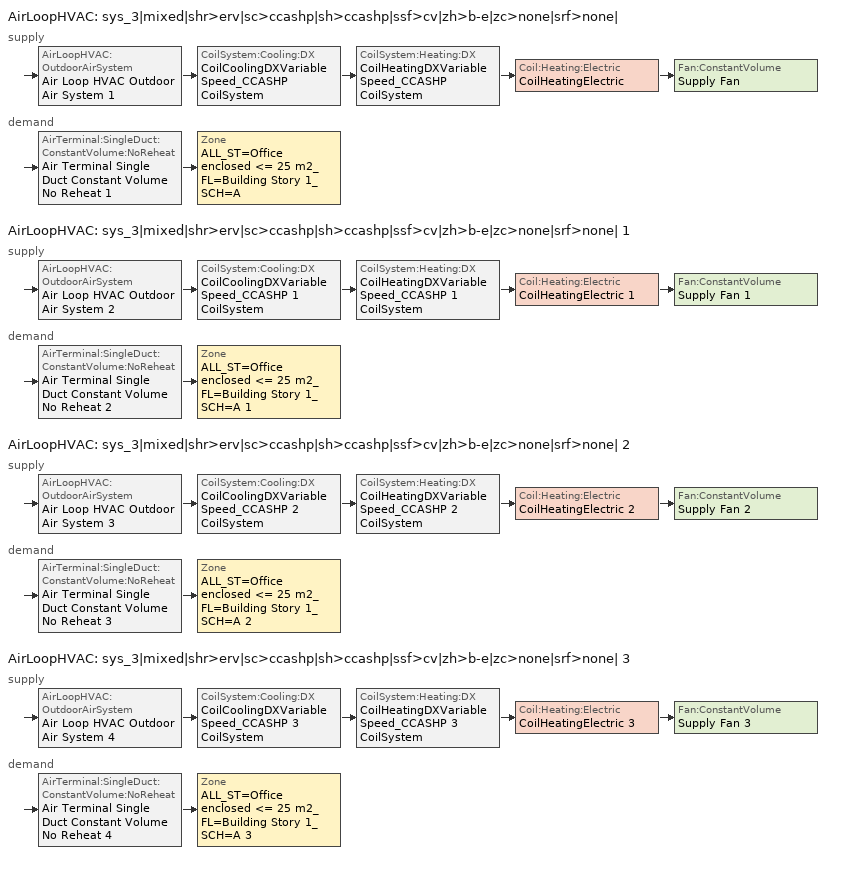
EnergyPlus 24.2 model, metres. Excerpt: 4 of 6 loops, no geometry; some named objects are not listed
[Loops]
AirLoopHVAC 'sys_3|mixed|shr>erv|sc>ccashp|sh>ccashp|ssf>cv|zh>b-e|zc>none|srf>none|'
 supply: AirLoopHVAC:OutdoorAirSystem 'Air Loop HVAC Outdoor Air System 1' > CoilSystem:Cooling:DX 'CoilCoolingDXVariableSpeed_CCASHP CoilSystem' > CoilSystem:Heating:DX 'CoilHeatingDXVariableSpeed_CCASHP CoilSystem' > Coil:Heating:Electric 'CoilHeatingElectric' > Fan:ConstantVolume 'Supply Fan'
 demand: AirTerminal:SingleDuct:ConstantVolume:NoReheat 'Air Terminal Single Duct Constant Volume No Reheat 1' > Zone 'ALL_ST=Office enclosed <= 25 m2_FL=Building Story 1_SCH=A'
AirLoopHVAC 'sys_3|mixed|shr>erv|sc>ccashp|sh>ccashp|ssf>cv|zh>b-e|zc>none|srf>none| 1'
 supply: AirLoopHVAC:OutdoorAirSystem 'Air Loop HVAC Outdoor Air System 2' > CoilSystem:Cooling:DX 'CoilCoolingDXVariableSpeed_CCASHP 1 CoilSystem' > CoilSystem:Heating:DX 'CoilHeatingDXVariableSpeed_CCASHP 1 CoilSystem' > Coil:Heating:Electric 'CoilHeatingElectric 1' > Fan:ConstantVolume 'Supply Fan 1'
 demand: AirTerminal:SingleDuct:ConstantVolume:NoReheat 'Air Terminal Single Duct Constant Volume No Reheat 2' > Zone 'ALL_ST=Office enclosed <= 25 m2_FL=Building Story 1_SCH=A 1'
AirLoopHVAC 'sys_3|mixed|shr>erv|sc>ccashp|sh>ccashp|ssf>cv|zh>b-e|zc>none|srf>none| 2'
 supply: AirLoopHVAC:OutdoorAirSystem 'Air Loop HVAC Outdoor Air System 3' > CoilSystem:Cooling:DX 'CoilCoolingDXVariableSpeed_CCASHP 2 CoilSystem' > CoilSystem:Heating:DX 'CoilHeatingDXVariableSpeed_CCASHP 2 CoilSystem' > Coil:Heating:Electric 'CoilHeatingElectric 2' > Fan:ConstantVolume 'Supply Fan 2'
 demand: AirTerminal:SingleDuct:ConstantVolume:NoReheat 'Air Terminal Single Duct Constant Volume No Reheat 3' > Zone 'ALL_ST=Office enclosed <= 25 m2_FL=Building Story 1_SCH=A 2'
AirLoopHVAC 'sys_3|mixed|shr>erv|sc>ccashp|sh>ccashp|ssf>cv|zh>b-e|zc>none|srf>none| 3'
 supply: AirLoopHVAC:OutdoorAirSystem 'Air Loop HVAC Outdoor Air System 4' > CoilSystem:Cooling:DX 'CoilCoolingDXVariableSpeed_CCASHP 3 CoilSystem' > CoilSystem:Heating:DX 'CoilHeatingDXVariableSpeed_CCASHP 3 CoilSystem' > Coil:Heating:Electric 'CoilHeatingElectric 3' > Fan:ConstantVolume 'Supply Fan 3'
 demand: AirTerminal:SingleDuct:ConstantVolume:NoReheat 'Air Terminal Single Duct Constant Volume No Reheat 4' > Zone 'ALL_ST=Office enclosed <= 25 m2_FL=Building Story 1_SCH=A 3'
[ZoneControl:Thermostat] Temperature Difference Between Cutout And Setpoint {deltaC}=0
Name | Zone or ZoneList | Control Type Schedule | Control 1
ALL_ST=Office enclosed <= 25 m2_FL=Building Story 1_SCH=A Thermostat | ALL_ST=Office enclosed <= 25 m2_FL=Building Story 1_SCH=A | ALL_ST=Office enclosed <= 25 m2_FL=Building Story 1_SCH=A Thermostat Schedule | Space Function Office enclosed <= 25 m2 Thermostat 11
ALL_ST=Office enclosed <= 25 m2_FL=Building Story 1_SCH=A 1 Thermostat | ALL_ST=Office enclosed <= 25 m2_FL=Building Story 1_SCH=A 1 | ALL_ST=Office enclosed <= 25 m2_FL=Building Story 1_SCH=A 1 Thermostat Schedule | Space Function Office enclosed <= 25 m2 Thermostat 12
ALL_ST=Office enclosed <= 25 m2_FL=Building Story 1_SCH=A 2 Thermostat | ALL_ST=Office enclosed <= 25 m2_FL=Building Story 1_SCH=A 2 | ALL_ST=Office enclosed <= 25 m2_FL=Building Story 1_SCH=A 2 Thermostat Schedule | Space Function Office enclosed <= 25 m2 Thermostat 13
ALL_ST=Office enclosed <= 25 m2_FL=Building Story 1_SCH=A 3 Thermostat | ALL_ST=Office enclosed <= 25 m2_FL=Building Story 1_SCH=A 3 | ALL_ST=Office enclosed <= 25 m2_FL=Building Story 1_SCH=A 3 Thermostat Schedule | Space Function Office enclosed <= 25 m2 Thermostat 14
[ThermostatSetpoint:DualSetpoint] Heating Setpoint Temperature Schedule=NECB-A-Thermostat Setpoint-Heating; Cooling Setpoint Temperature Schedule=NECB-A-Thermostat Setpoint-Cooling
Space Function Office enclosed <= 25 m2 Thermostat 11; Space Function Office enclosed <= 25 m2 Thermostat 12; Space Function Office enclosed <= 25 m2 Thermostat 13; Space Function Office enclosed <= 25 m2 Thermostat 14
[AirTerminal:SingleDuct:ConstantVolume:NoReheat] Availability Schedule=Always On Discrete; Maximum Air Flow Rate {m3/s}=AutoSize
Air Terminal Single Duct Constant Volume No Reheat 1; Air Terminal Single Duct Constant Volume No Reheat 2; Air Terminal Single Duct Constant Volume No Reheat 3; Air Terminal Single Duct Constant Volume No Reheat 4
[ZoneHVAC:Baseboard:Convective:Electric] Availability Schedule=Always On Discrete; Heating Design Capacity {W}=Autosize; Efficiency=1
ZoneHVACBaseboardConvectiveElectric; ZoneHVACBaseboardConvectiveElectric 1; ZoneHVACBaseboardConvectiveElectric 2; ZoneHVACBaseboardConvectiveElectric 3
[Zone equipment]
ALL_ST=Office enclosed <= 25 m2_FL=Building Story 1_SCH=A: Air Terminal Single Duct Constant Volume No Reheat 1, ZoneHVACBaseboardConvectiveElectric
ALL_ST=Office enclosed <= 25 m2_FL=Building Story 1_SCH=A 1: Air Terminal Single Duct Constant Volume No Reheat 2, ZoneHVACBaseboardConvectiveElectric 1
ALL_ST=Office enclosed <= 25 m2_FL=Building Story 1_SCH=A 2: Air Terminal Single Duct Constant Volume No Reheat 3, ZoneHVACBaseboardConvectiveElectric 2
ALL_ST=Office enclosed <= 25 m2_FL=Building Story 1_SCH=A 3: Air Terminal Single Duct Constant Volume No Reheat 4, ZoneHVACBaseboardConvectiveElectric 3
[Sizing:Zone] Zone Cooling Design Supply Air Temperature Input Method=TemperatureDifference; Zone Cooling Design Supply Air Temperature {C}=13; Zone Cooling Design Supply Air Temperature Difference {deltaC}=11; Zone Heating Design Supply Air Temperature Input Method=TemperatureDifference; Zone Heating Design Supply Air Temperature {C}=43; Zone Heating Design Supply Air Temperature Difference {deltaC}=21; Zone Cooling Design Supply Air Humidity Ratio {kgWater/kgDryAir}=0.0085; Zone Heating Design Supply Air Humidity Ratio {kgWater/kgDryAir}=0.008; Zone Heating Sizing Factor=1.3; Zone Cooling Sizing Factor=1.1; Cooling Design Air Flow Method=DesignDay; Cooling Design Air Flow Rate {m3/s}=0; Cooling Minimum Air Flow per Zone Floor Area {m3/s-m2}=0.000762; Cooling Minimum Air Flow {m3/s}=0; Cooling Minimum Air Flow Fraction=0; Heating Design Air Flow Method=DesignDay; Heating Design Air Flow Rate {m3/s}=0; Heating Maximum Air Flow per Zone Floor Area {m3/s-m2}=0.002032; Heating Maximum Air Flow {m3/s}=0.141576; Heating Maximum Air Flow Fraction=0.3; Account for Dedicated Outdoor Air System=No; Zone Load Sizing Method=Sensible Load Only No Latent Load; Zone Latent Cooling Design Supply Air Humidity Ratio Input Method=HumidityRatioDifference; Zone Cooling Design Supply Air Humidity Ratio Difference {kgWater/kgDryAir}=0.005; Zone Latent Heating Design Supply Air Humidity Ratio Input Method=HumidityRatioDifference; Zone Humidification Design Supply Air Humidity Ratio Difference {kgWater/kgDryAir}=0.005; Type of Space Sum to Use=Coincident
Name | Design Specification Outdoor Air Object
ALL_ST=Office enclosed <= 25 m2_FL=Building Story 1_SCH=A | ALL_ST=Office enclosed <= 25 m2_FL=Building Story 1_SCH=A DSOA Space List
ALL_ST=Office enclosed <= 25 m2_FL=Building Story 1_SCH=A 1 | ALL_ST=Office enclosed <= 25 m2_FL=Building Story 1_SCH=A 1 DSOA Space List
ALL_ST=Office enclosed <= 25 m2_FL=Building Story 1_SCH=A 2 | ALL_ST=Office enclosed <= 25 m2_FL=Building Story 1_SCH=A 2 DSOA Space List
ALL_ST=Office enclosed <= 25 m2_FL=Building Story 1_SCH=A 3 | ALL_ST=Office enclosed <= 25 m2_FL=Building Story 1_SCH=A 3 DSOA Space List
[Controller:MechanicalVentilation] Demand Controlled Ventilation=No; System Outdoor Air Method=ZoneSum; Design Specification Outdoor Air Object Name 1=Space Function Office enclosed <= 25 m2 Ventilation
Name | Availability Schedule | Zone or ZoneList Name 1
Controller Mechanical Ventilation 1 | sys_3|mixed|shr>none|sc>ccashp|sh>ccashp|ssf>cv|zh>b-e|zc>none|srf>none| Occ Sch | ALL_ST=Office enclosed <= 25 m2_FL=Building Story 1_SCH=A
Controller Mechanical Ventilation 2 | sys_3|mixed|shr>none|sc>ccashp|sh>ccashp|ssf>cv|zh>b-e|zc>none|srf>none| 1 Occ Sch | ALL_ST=Office enclosed <= 25 m2_FL=Building Story 1_SCH=A 1
Controller Mechanical Ventilation 3 | sys_3|mixed|shr>none|sc>ccashp|sh>ccashp|ssf>cv|zh>b-e|zc>none|srf>none| 2 Occ Sch | ALL_ST=Office enclosed <= 25 m2_FL=Building Story 1_SCH=A 2
Controller Mechanical Ventilation 4 | sys_3|mixed|shr>none|sc>ccashp|sh>ccashp|ssf>cv|zh>b-e|zc>none|srf>none| 3 Occ Sch | ALL_ST=Office enclosed <= 25 m2_FL=Building Story 1_SCH=A 3
[DesignSpecification:OutdoorAir]
Space Function Office enclosed <= 25 m2 Ventilation: Outdoor Air Method=Sum; Outdoor Air Flow per Person {m3/s-person}=0.00253908; Outdoor Air Flow per Zone Floor Area {m3/s-m2}=0.0003048; Outdoor Air Flow per Zone {m3/s}=0; Outdoor Air Flow Air Changes per Hour {1/hr}=0
[DesignSpecification:OutdoorAir:SpaceList] Space Design Specification Outdoor Air Object Name 1=Space Function Office enclosed <= 25 m2 Ventilation
Name | Space Name 1
ALL_ST=Office enclosed <= 25 m2_FL=Building Story 1_SCH=A DSOA Space List | Core_ZN
ALL_ST=Office enclosed <= 25 m2_FL=Building Story 1_SCH=A 1 DSOA Space List | Perimeter_ZN_3
ALL_ST=Office enclosed <= 25 m2_FL=Building Story 1_SCH=A 2 DSOA Space List | Perimeter_ZN_2
ALL_ST=Office enclosed <= 25 m2_FL=Building Story 1_SCH=A 3 DSOA Space List | Perimeter_ZN_4
[AirLoopHVAC] Design Supply Air Flow Rate {m3/s}=AutoSize; Design Return Air Flow Fraction of Supply Air Flow=1
sys_3|mixed|shr>erv|sc>ccashp|sh>ccashp|ssf>cv|zh>b-e|zc>none|srf>none|; sys_3|mixed|shr>erv|sc>ccashp|sh>ccashp|ssf>cv|zh>b-e|zc>none|srf>none| 1; sys_3|mixed|shr>erv|sc>ccashp|sh>ccashp|ssf>cv|zh>b-e|zc>none|srf>none| 2; sys_3|mixed|shr>erv|sc>ccashp|sh>ccashp|ssf>cv|zh>b-e|zc>none|srf>none| 3
[Sizing:System] Type of Load to Size On=Sensible; Design Outdoor Air Flow Rate {m3/s}=Autosize; Central Heating Maximum System Air Flow Ratio=1; Preheat Design Temperature {C}=7; Preheat Design Humidity Ratio {kgWater/kgDryAir}=0.008; Precool Design Temperature {C}=13; Precool Design Humidity Ratio {kgWater/kgDryAir}=0.008; Central Cooling Design Supply Air Temperature {C}=13; Central Heating Design Supply Air Temperature {C}=43; Type of Zone Sum to Use=NonCoincident; 100% Outdoor Air in Cooling=No; 100% Outdoor Air in Heating=No; Central Cooling Design Supply Air Humidity Ratio {kgWater/kgDryAir}=0.0085; Central Heating Design Supply Air Humidity Ratio {kgWater/kgDryAir}=0.008; Cooling Supply Air Flow Rate Method=DesignDay; Cooling Supply Air Flow Rate {m3/s}=0; Cooling Supply Air Flow Rate Per Floor Area {m3/s-m2}=0.00996765; Cooling Fraction of Autosized Cooling Supply Air Flow Rate=1; Cooling Supply Air Flow Rate Per Unit Cooling Capacity {m3/s-W}=3.94755e-05; Heating Supply Air Flow Rate Method=DesignDay; Heating Supply Air Flow Rate {m3/s}=0; Heating Supply Air Flow Rate Per Floor Area {m3/s-m2}=0.00996765; Heating Fraction of Autosized Heating Supply Air Flow Rate=1; Heating Fraction of Autosized Cooling Supply Air Flow Rate=1; Heating Supply Air Flow Rate Per Unit Heating Capacity {m3/s-W}=3.15882e-05; System Outdoor Air Method=ZoneSum; Zone Maximum Outdoor Air Fraction=1; Cooling Design Capacity Method=CoolingDesignCapacity; Cooling Design Capacity {W}=Autosize; Cooling Design Capacity Per Floor Area {W/m2}=234.7; Fraction of Autosized Cooling Design Capacity=1; Heating Design Capacity Method=HeatingDesignCapacity; Heating Design Capacity {W}=Autosize; Heating Design Capacity Per Floor Area {W/m2}=157; Fraction of Autosized Heating Design Capacity=1; Central Cooling Capacity Control Method=OnOff; Occupant Diversity=Autosize
sys_3|mixed|shr>erv|sc>ccashp|sh>ccashp|ssf>cv|zh>b-e|zc>none|srf>none|; sys_3|mixed|shr>erv|sc>ccashp|sh>ccashp|ssf>cv|zh>b-e|zc>none|srf>none| 1; sys_3|mixed|shr>erv|sc>ccashp|sh>ccashp|ssf>cv|zh>b-e|zc>none|srf>none| 2; sys_3|mixed|shr>erv|sc>ccashp|sh>ccashp|ssf>cv|zh>b-e|zc>none|srf>none| 3
[Controller:OutdoorAir] Minimum Outdoor Air Flow Rate {m3/s}=Autosize; Maximum Outdoor Air Flow Rate {m3/s}=Autosize; Economizer Control Type=NoEconomizer; Economizer Control Action Type=ModulateFlow; Economizer Maximum Limit Dry-Bulb Temperature {C}=28; Economizer Maximum Limit Enthalpy {J/kg}=64000; Economizer Minimum Limit Dry-Bulb Temperature {C}=-100; Lockout Type=NoLockout; Minimum Limit Type=FixedMinimum; High Humidity Control=No; High Humidity Outdoor Air Flow Ratio=1; Control High Indoor Humidity Based on Outdoor Humidity Ratio=Yes; Heat Recovery Bypass Control Type=BypassWhenOAFlowGreaterThanMinimum; Economizer Operation Staging=InterlockedWithMechanicalCooling
Name | Minimum Outdoor Air Schedule | Mechanical Ventilation Controller
Controller Outdoor Air 1 | sys_3|mixed|shr>none|sc>ccashp|sh>ccashp|ssf>cv|zh>b-e|zc>none|srf>none| Occ Sch | Controller Mechanical Ventilation 1
Controller Outdoor Air 2 | sys_3|mixed|shr>none|sc>ccashp|sh>ccashp|ssf>cv|zh>b-e|zc>none|srf>none| 1 Occ Sch | Controller Mechanical Ventilation 2
Controller Outdoor Air 3 | sys_3|mixed|shr>none|sc>ccashp|sh>ccashp|ssf>cv|zh>b-e|zc>none|srf>none| 2 Occ Sch | Controller Mechanical Ventilation 3
Controller Outdoor Air 4 | sys_3|mixed|shr>none|sc>ccashp|sh>ccashp|ssf>cv|zh>b-e|zc>none|srf>none| 3 Occ Sch | Controller Mechanical Ventilation 4
[HeatExchanger:AirToAir:SensibleAndLatent] Availability Schedule=Always On Discrete; Nominal Supply Air Flow Rate {m3/s}=Autosize; Sensible Effectiveness at 100% Heating Air Flow=0.5; Latent Effectiveness at 100% Heating Air Flow=0.5; Sensible Effectiveness at 100% Cooling Air Flow=0.5; Latent Effectiveness at 100% Cooling Air Flow=0.5; Supply Air Outlet Temperature Control=Yes; Heat Exchanger Type=Rotary; Frost Control Type=ExhaustOnly; Threshold Temperature {C}=-23.3; Initial Defrost Time Fraction=0.167; Rate of Defrost Time Fraction Increase {1/K}=1.44; Economizer Lockout=Yes
Name | Nominal Electric Power {W} | Sensible Effectiveness of Heating Air Flow Curve | Latent Effectiveness of Heating Air Flow Curve | Sensible Effectiveness of Cooling Air Flow Curve | Latent Effectiveness of Cooling Air Flow Curve
sys_3|mixed|shr>none|sc>ccashp|sh>ccashp|ssf>cv|zh>b-e|zc>none|srf>none| ERV | 96.3663 | sys_3|mixed|shr>none|sc>ccashp|sh>ccashp|ssf>cv|zh>b-e|zc>none|srf>none| ERV_SensHeatEff 1 | sys_3|mixed|shr>none|sc>ccashp|sh>ccashp|ssf>cv|zh>b-e|zc>none|srf>none| ERV_LatHeatEff 1 | sys_3|mixed|shr>none|sc>ccashp|sh>ccashp|ssf>cv|zh>b-e|zc>none|srf>none| ERV_SensCoolEff 1 | sys_3|mixed|shr>none|sc>ccashp|sh>ccashp|ssf>cv|zh>b-e|zc>none|srf>none| ERV_LatCoolEff 1
sys_3|mixed|shr>none|sc>ccashp|sh>ccashp|ssf>cv|zh>b-e|zc>none|srf>none| 1 ERV | 85.1487 | sys_3|mixed|shr>none|sc>ccashp|sh>ccashp|ssf>cv|zh>b-e|zc>none|srf>none| 1 ERV_SensHeatEff 1 | sys_3|mixed|shr>none|sc>ccashp|sh>ccashp|ssf>cv|zh>b-e|zc>none|srf>none| 1 ERV_LatHeatEff 1 | sys_3|mixed|shr>none|sc>ccashp|sh>ccashp|ssf>cv|zh>b-e|zc>none|srf>none| 1 ERV_SensCoolEff 1 | sys_3|mixed|shr>none|sc>ccashp|sh>ccashp|ssf>cv|zh>b-e|zc>none|srf>none| 1 ERV_LatCoolEff 1
sys_3|mixed|shr>none|sc>ccashp|sh>ccashp|ssf>cv|zh>b-e|zc>none|srf>none| 2 ERV | 70.8507 | sys_3|mixed|shr>none|sc>ccashp|sh>ccashp|ssf>cv|zh>b-e|zc>none|srf>none| 2 ERV_SensHeatEff 1 | sys_3|mixed|shr>none|sc>ccashp|sh>ccashp|ssf>cv|zh>b-e|zc>none|srf>none| 2 ERV_LatHeatEff 1 | sys_3|mixed|shr>none|sc>ccashp|sh>ccashp|ssf>cv|zh>b-e|zc>none|srf>none| 2 ERV_SensCoolEff 1 | sys_3|mixed|shr>none|sc>ccashp|sh>ccashp|ssf>cv|zh>b-e|zc>none|srf>none| 2 ERV_LatCoolEff 1
sys_3|mixed|shr>none|sc>ccashp|sh>ccashp|ssf>cv|zh>b-e|zc>none|srf>none| 3 ERV | 70.8507 | sys_3|mixed|shr>none|sc>ccashp|sh>ccashp|ssf>cv|zh>b-e|zc>none|srf>none| 3 ERV_SensHeatEff 1 | sys_3|mixed|shr>none|sc>ccashp|sh>ccashp|ssf>cv|zh>b-e|zc>none|srf>none| 3 ERV_LatHeatEff 1 | sys_3|mixed|shr>none|sc>ccashp|sh>ccashp|ssf>cv|zh>b-e|zc>none|srf>none| 3 ERV_SensCoolEff 1 | sys_3|mixed|shr>none|sc>ccashp|sh>ccashp|ssf>cv|zh>b-e|zc>none|srf>none| 3 ERV_LatCoolEff 1
[SetpointManager:OutdoorAirPretreat] Control Variable=Temperature; Minimum Setpoint Temperature {C}=-99; Maximum Setpoint Temperature {C}=99; Minimum Setpoint Humidity Ratio {kgWater/kgDryAir}=1e-05; Maximum Setpoint Humidity Ratio {kgWater/kgDryAir}=1
Name | Setpoint Node or NodeList
Setpoint Manager Outdoor Air Pretreat 1 | sys_3|mixed|shr>none|sc>ccashp|sh>ccashp|ssf>cv|zh>b-e|zc>none|srf>none| ERV Primary Outlet Air Node
Setpoint Manager Outdoor Air Pretreat 2 | sys_3|mixed|shr>none|sc>ccashp|sh>ccashp|ssf>cv|zh>b-e|zc>none|srf>none| 1 ERV Primary Outlet Air Node
Setpoint Manager Outdoor Air Pretreat 3 | sys_3|mixed|shr>none|sc>ccashp|sh>ccashp|ssf>cv|zh>b-e|zc>none|srf>none| 2 ERV Primary Outlet Air Node
Setpoint Manager Outdoor Air Pretreat 4 | sys_3|mixed|shr>none|sc>ccashp|sh>ccashp|ssf>cv|zh>b-e|zc>none|srf>none| 3 ERV Primary Outlet Air Node
[SetpointManager:MixedAir] Control Variable=Temperature
Name | Setpoint Node or NodeList
sys_3|mixed|shr>erv|sc>ccashp|sh>ccashp|ssf>cv|zh>b-e|zc>none|srf>none| Mixed Air Node OS Default SPM | sys_3|mixed|shr>erv|sc>ccashp|sh>ccashp|ssf>cv|zh>b-e|zc>none|srf>none| Mixed Air Node
CoilCoolingDXVariableSpeed_CCASHP Outlet Air Node OS Default SPM | CoilCoolingDXVariableSpeed_CCASHP Outlet Air Node
CoilHeatingDXVariableSpeed_CCASHP Outlet Air Node OS Default SPM | CoilHeatingDXVariableSpeed_CCASHP Outlet Air Node
CoilHeatingElectric Outlet Air Node OS Default SPM | CoilHeatingElectric Outlet Air Node
sys_3|mixed|shr>erv|sc>ccashp|sh>ccashp|ssf>cv|zh>b-e|zc>none|srf>none| 1 Mixed Air Node OS Default SPM | sys_3|mixed|shr>erv|sc>ccashp|sh>ccashp|ssf>cv|zh>b-e|zc>none|srf>none| 1 Mixed Air Node
CoilCoolingDXVariableSpeed_CCASHP 1 Outlet Air Node OS Default SPM | CoilCoolingDXVariableSpeed_CCASHP 1 Outlet Air Node
CoilHeatingDXVariableSpeed_CCASHP 1 Outlet Air Node OS Default SPM | CoilHeatingDXVariableSpeed_CCASHP 1 Outlet Air Node
CoilHeatingElectric 1 Outlet Air Node OS Default SPM | CoilHeatingElectric 1 Outlet Air Node
sys_3|mixed|shr>erv|sc>ccashp|sh>ccashp|ssf>cv|zh>b-e|zc>none|srf>none| 2 Mixed Air Node OS Default SPM | sys_3|mixed|shr>erv|sc>ccashp|sh>ccashp|ssf>cv|zh>b-e|zc>none|srf>none| 2 Mixed Air Node
CoilCoolingDXVariableSpeed_CCASHP 2 Outlet Air Node OS Default SPM | CoilCoolingDXVariableSpeed_CCASHP 2 Outlet Air Node
CoilHeatingDXVariableSpeed_CCASHP 2 Outlet Air Node OS Default SPM | CoilHeatingDXVariableSpeed_CCASHP 2 Outlet Air Node
CoilHeatingElectric 2 Outlet Air Node OS Default SPM | CoilHeatingElectric 2 Outlet Air Node
sys_3|mixed|shr>erv|sc>ccashp|sh>ccashp|ssf>cv|zh>b-e|zc>none|srf>none| 3 Mixed Air Node OS Default SPM | sys_3|mixed|shr>erv|sc>ccashp|sh>ccashp|ssf>cv|zh>b-e|zc>none|srf>none| 3 Mixed Air Node
CoilCoolingDXVariableSpeed_CCASHP 3 Outlet Air Node OS Default SPM | CoilCoolingDXVariableSpeed_CCASHP 3 Outlet Air Node
CoilHeatingDXVariableSpeed_CCASHP 3 Outlet Air Node OS Default SPM | CoilHeatingDXVariableSpeed_CCASHP 3 Outlet Air Node
CoilHeatingElectric 3 Outlet Air Node OS Default SPM | CoilHeatingElectric 3 Outlet Air Node
[CoilSystem:Cooling:DX]
Name | Cooling Coil
CoilCoolingDXVariableSpeed_CCASHP CoilSystem | CoilCoolingDXVariableSpeed_CCASHP
CoilCoolingDXVariableSpeed_CCASHP 1 CoilSystem | CoilCoolingDXVariableSpeed_CCASHP 1
CoilCoolingDXVariableSpeed_CCASHP 2 CoilSystem | CoilCoolingDXVariableSpeed_CCASHP 2
CoilCoolingDXVariableSpeed_CCASHP 3 CoilSystem | CoilCoolingDXVariableSpeed_CCASHP 3
[Coil:Cooling:DX:VariableSpeed] Number of Speeds=1; Nominal Speed Level=1; Rated Air Flow Rate At Selected Nominal Speed Level {m3/s}=AutoSize; Nominal Time for Condensate to Begin Leaving the Coil {s}=0; Initial Moisture Evaporation Rate Divided by Steady-State AC Latent Capacity=0; Maximum Cycling Rate {cycles/hr}=2.5; Latent Capacity Time Constant {s}=60; Fan Delay Time {s}=60; Energy Part Load Fraction Curve=Mitsubishi Hyper Heating VRF Outdoor Unit CPLFFPLR curve; Condenser Type=AirCooled; Evaporative Condenser Pump Rated Power Consumption {W}=0; Crankcase Heater Capacity {W}=1e-06; Maximum Outdoor Dry-Bulb Temperature for Crankcase Heater Operation {C}=10; Minimum Outdoor Dry-Bulb Temperature for Compressor Operation {C}=-25; Basin Heater Capacity {W/K}=0; Basin Heater Setpoint Temperature {C}=2; Speed Reference Unit Gross Rated Total Cooling Capacity 1 {W}=8914.19; Speed Reference Unit Gross Rated Sensible Heat Ratio 1=0.79; Speed Reference Unit Rated Air Flow Rate 1 {m3/s}=0.944; Speed Rated Evaporator Fan Power Per Volume Flow Rate 2017 1 {W/(m3/s)}=773.3; Speed Rated Evaporator Fan Power Per Volume Flow Rate 2023 1 {W/(m3/s)}=934.4; Speed Total Cooling Capacity Function of Temperature Curve Name 1=Mitsubishi Hyper Heating VRF Outdoor Unit CCAPFT curve; Speed Total Cooling Capacity Function of Air Flow Fraction Curve Name 1=Mitsubishi Hyper Heating VRF Outdoor Unit CCAPFFF curve; Speed Energy Input Ratio Function of Temperature Curve Name 1=Mitsubishi Hyper Heating VRF Outdoor Unit CEIRFT curve; Speed Energy Input Ratio Function of Air Flow Fraction Curve Name 1=Mitsubishi Hyper Heating VRF Outdoor Unit CEIRFFF curve
Name | Gross Rated Total Cooling Capacity At Selected Nominal Speed Level {W} | Speed Reference Unit Gross Rated Cooling COP 1 {W/W}
CoilCoolingDXVariableSpeed_CCASHP | 7092.76 | 3.66
CoilCoolingDXVariableSpeed_CCASHP 1 | 10658.7 | 3.93
CoilCoolingDXVariableSpeed_CCASHP 2 | 6797.6 | 3.66
CoilCoolingDXVariableSpeed_CCASHP 3 | 6824.85 | 3.66
[CoilSystem:Heating:DX]
Name | Heating Coil
CoilHeatingDXVariableSpeed_CCASHP CoilSystem | CoilHeatingDXVariableSpeed_CCASHP
CoilHeatingDXVariableSpeed_CCASHP 1 CoilSystem | CoilHeatingDXVariableSpeed_CCASHP 1
CoilHeatingDXVariableSpeed_CCASHP 2 CoilSystem | CoilHeatingDXVariableSpeed_CCASHP 2
CoilHeatingDXVariableSpeed_CCASHP 3 CoilSystem | CoilHeatingDXVariableSpeed_CCASHP 3
[Coil:Heating:DX:VariableSpeed] Number of Speeds=1; Nominal Speed Level=1; Rated Air Flow Rate At Selected Nominal Speed Level {m3/s}=AutoSize; Energy Part Load Fraction Curve=Mitsubishi Hyper Heating VRF Outdoor Unit HPLFFPLR curve; Defrost Energy Input Ratio Function of Temperature Curve=Mitsubishi Hyper Heating VRF Outdoor Unit Defrost HEIRFT curve; Minimum Outdoor Dry-Bulb Temperature for Compressor Operation {C}=-25; Maximum Outdoor Dry-Bulb Temperature for Defrost Operation {C}=5; Crankcase Heater Capacity {W}=1e-06; Maximum Outdoor Dry-Bulb Temperature for Crankcase Heater Operation {C}=10; Defrost Strategy=ReverseCycle; Defrost Control=OnDemand; Defrost Time Period Fraction=0.166667; Resistive Defrost Heater Capacity {W}=AutoSize; Speed Reference Unit Gross Rated Heating Capacity 1 {W}=9124.85; Speed Reference Unit Rated Air Flow Rate 1 {m3/s}=0.653; Speed Rated Supply Air Fan Power Per Volume Flow Rate 2017 1 {W/(m3/s)}=773.3; Speed Rated Supply Air Fan Power Per Volume Flow Rate 2023 1 {W/(m3/s)}=934.4; Speed Heating Capacity Function of Temperature Curve Name 1=Mitsubishi Hyper Heating VRF Outdoor Unit HCAPFT curve; Speed Total  Heating Capacity Function of Air Flow Fraction Curve Name 1=Mitsubishi Hyper Heating VRF Outdoor Unit HCAPFFF curve; Speed Energy Input Ratio Function of Temperature Curve Name 1=Mitsubishi Hyper Heating VRF Outdoor Unit HEIRFT curve; Speed Energy Input Ratio Function of Air Flow Fraction Curve Name 1=Mitsubishi Hyper Heating VRF Outdoor Unit HEIRFFF curve
Name | Rated Heating Capacity At Selected Nominal Speed Level {W} | Speed Reference Unit Gross Rated Heating COP 1 {W/W}
CoilHeatingDXVariableSpeed_CCASHP | 7092.76 | 4.52872
CoilHeatingDXVariableSpeed_CCASHP 1 | 10658.7 | 4.21616
CoilHeatingDXVariableSpeed_CCASHP 2 | 6797.6 | 4.52809
CoilHeatingDXVariableSpeed_CCASHP 3 | 6824.85 | 4.52815
[Coil:Heating:Electric] Availability Schedule=Always On Discrete; Efficiency=1; Nominal Capacity {W}=Autosize
CoilHeatingElectric; CoilHeatingElectric 1; CoilHeatingElectric 2; CoilHeatingElectric 3
[Fan:ConstantVolume] Fan Total Efficiency=0.39975; Pressure Rise {Pa}=640; Maximum Flow Rate {m3/s}=AutoSize; Motor Efficiency=0.615; Motor In Airstream Fraction=1
Name | Availability Schedule
Supply Fan | sys_3|mixed|shr>none|sc>ccashp|sh>ccashp|ssf>cv|zh>b-e|zc>none|srf>none| Occ Sch
Supply Fan 1 | sys_3|mixed|shr>none|sc>ccashp|sh>ccashp|ssf>cv|zh>b-e|zc>none|srf>none| 1 Occ Sch
Supply Fan 2 | sys_3|mixed|shr>none|sc>ccashp|sh>ccashp|ssf>cv|zh>b-e|zc>none|srf>none| 2 Occ Sch
Supply Fan 3 | sys_3|mixed|shr>none|sc>ccashp|sh>ccashp|ssf>cv|zh>b-e|zc>none|srf>none| 3 Occ Sch
[SetpointManager:SingleZone:Reheat] Control Variable=Temperature; Minimum Supply Air Temperature {C}=13; Maximum Supply Air Temperature {C}=43
Name | Control Zone | Setpoint Node or NodeList
Setpoint Manager Single Zone Reheat 1 | ALL_ST=Office enclosed <= 25 m2_FL=Building Story 1_SCH=A | sys_3|mixed|shr>erv|sc>ccashp|sh>ccashp|ssf>cv|zh>b-e|zc>none|srf>none| Supply Outlet Node
Setpoint Manager Single Zone Reheat 2 | ALL_ST=Office enclosed <= 25 m2_FL=Building Story 1_SCH=A 1 | sys_3|mixed|shr>erv|sc>ccashp|sh>ccashp|ssf>cv|zh>b-e|zc>none|srf>none| 1 Supply Outlet Node
Setpoint Manager Single Zone Reheat 3 | ALL_ST=Office enclosed <= 25 m2_FL=Building Story 1_SCH=A 2 | sys_3|mixed|shr>erv|sc>ccashp|sh>ccashp|ssf>cv|zh>b-e|zc>none|srf>none| 2 Supply Outlet Node
Setpoint Manager Single Zone Reheat 4 | ALL_ST=Office enclosed <= 25 m2_FL=Building Story 1_SCH=A 3 | sys_3|mixed|shr>erv|sc>ccashp|sh>ccashp|ssf>cv|zh>b-e|zc>none|srf>none| 3 Supply Outlet Node
[Schedule:Day:Interval]
NECB-A-Thermostat Setpoint-Heating Sun|Hol Day; NECB-A-Thermostat Setpoint-Heating Sat Day: No, 24:00, 18
NECB-A-Thermostat Setpoint-Heating Default|Wkdy Day; NECB-A-Thermostat Setpoint-Heating Default: No, 06:00, 18, 07:00, 20, 21:00, 22, 24:00, 18
NECB-A-Thermostat Setpoint-Cooling Sun|Hol Day; NECB-A-Thermostat Setpoint-Cooling Sat Day: No, 24:00, 35
NECB-A-Thermostat Setpoint-Cooling Default|Wkdy Day; NECB-A-Thermostat Setpoint-Cooling Default: No, 06:00, 35, 21:00, 24, 24:00, 35
Schedule Day 6; Schedule Day 5; Schedule Day 8; Schedule Day 7; Schedule Day 10; Schedule Day 9; Schedule Day 12; Schedule Day 11: No, 24:00, 0
sys_3|mixed|shr>none|sc>ccashp|sh>ccashp|ssf>cv|zh>b-e|zc>none|srf>none| Occ Sch Default; sys_3|mixed|shr>none|sc>ccashp|sh>ccashp|ssf>cv|zh>b-e|zc>none|srf>none| 1 Occ Sch Default; sys_3|mixed|shr>none|sc>ccashp|sh>ccashp|ssf>cv|zh>b-e|zc>none|srf>none| 2 Occ Sch Default; sys_3|mixed|shr>none|sc>ccashp|sh>ccashp|ssf>cv|zh>b-e|zc>none|srf>none| 3 Occ Sch Default: No, 08:00, 0, 19:00, 1, 24:00, 0
sys_3|mixed|shr>none|sc>ccashp|sh>ccashp|ssf>cv|zh>b-e|zc>none|srf>none| Occ Sch Summer Design Day; sys_3|mixed|shr>none|sc>ccashp|sh>ccashp|ssf>cv|zh>b-e|zc>none|srf>none| Occ Sch Winter Design Day; sys_3|mixed|shr>none|sc>ccashp|sh>ccashp|ssf>cv|zh>b-e|zc>none|srf>none| 1 Occ Sch Summer Design Day; sys_3|mixed|shr>none|sc>ccashp|sh>ccashp|ssf>cv|zh>b-e|zc>none|srf>none| 1 Occ Sch Winter Design Day; sys_3|mixed|shr>none|sc>ccashp|sh>ccashp|ssf>cv|zh>b-e|zc>none|srf>none| 2 Occ Sch Summer Design Day; sys_3|mixed|shr>none|sc>ccashp|sh>ccashp|ssf>cv|zh>b-e|zc>none|srf>none| 2 Occ Sch Winter Design Day; sys_3|mixed|shr>none|sc>ccashp|sh>ccashp|ssf>cv|zh>b-e|zc>none|srf>none| 3 Occ Sch Summer Design Day; sys_3|mixed|shr>none|sc>ccashp|sh>ccashp|ssf>cv|zh>b-e|zc>none|srf>none| 3 Occ Sch Winter Design Day: No, 24:00, 1
[Schedule:Week:Daily]
NECB-A-Thermostat Setpoint-Heating Week Rule - Jan1-Dec31: NECB-A-Thermostat Setpoint-Heating Sun|Hol Day, NECB-A-Thermostat Setpoint-Heating Default|Wkdy Day, NECB-A-Thermostat Setpoint-Heating Default|Wkdy Day, NECB-A-Thermostat Setpoint-Heating Default|Wkdy Day, NECB-A-Thermostat Setpoint-Heating Default|Wkdy Day, NECB-A-Thermostat Setpoint-Heating Default|Wkdy Day, NECB-A-Thermostat Setpoint-Heating Sat Day, NECB-A-Thermostat Setpoint-Heating Default, NECB-A-Thermostat Setpoint-Heating Default, NECB-A-Thermostat Setpoint-Heating Default, NECB-A-Thermostat Setpoint-Heating Default, NECB-A-Thermostat Setpoint-Heating Default
NECB-A-Thermostat Setpoint-Cooling Week Rule - Jan1-Dec31: NECB-A-Thermostat Setpoint-Cooling Sun|Hol Day, NECB-A-Thermostat Setpoint-Cooling Default|Wkdy Day, NECB-A-Thermostat Setpoint-Cooling Default|Wkdy Day, NECB-A-Thermostat Setpoint-Cooling Default|Wkdy Day, NECB-A-Thermostat Setpoint-Cooling Default|Wkdy Day, NECB-A-Thermostat Setpoint-Cooling Default|Wkdy Day, NECB-A-Thermostat Setpoint-Cooling Sat Day, NECB-A-Thermostat Setpoint-Cooling Default, NECB-A-Thermostat Setpoint-Cooling Default, NECB-A-Thermostat Setpoint-Cooling Default, NECB-A-Thermostat Setpoint-Cooling Default, NECB-A-Thermostat Setpoint-Cooling Default
sys_3|mixed|shr>none|sc>ccashp|sh>ccashp|ssf>cv|zh>b-e|zc>none|srf>none| Occ Sch Week Rule - Jan1-Dec31: Schedule Day 6, sys_3|mixed|shr>none|sc>ccashp|sh>ccashp|ssf>cv|zh>b-e|zc>none|srf>none| Occ Sch Default, sys_3|mixed|shr>none|sc>ccashp|sh>ccashp|ssf>cv|zh>b-e|zc>none|srf>none| Occ Sch Default, sys_3|mixed|shr>none|sc>ccashp|sh>ccashp|ssf>cv|zh>b-e|zc>none|srf>none| Occ Sch Default, sys_3|mixed|shr>none|sc>ccashp|sh>ccashp|ssf>cv|zh>b-e|zc>none|srf>none| Occ Sch Default, sys_3|mixed|shr>none|sc>ccashp|sh>ccashp|ssf>cv|zh>b-e|zc>none|srf>none| Occ Sch Default, Schedule Day 5, sys_3|mixed|shr>none|sc>ccashp|sh>ccashp|ssf>cv|zh>b-e|zc>none|srf>none| Occ Sch Default, sys_3|mixed|shr>none|sc>ccashp|sh>ccashp|ssf>cv|zh>b-e|zc>none|srf>none| Occ Sch Summer Design Day, sys_3|mixed|shr>none|sc>ccashp|sh>ccashp|ssf>cv|zh>b-e|zc>none|srf>none| Occ Sch Winter Design Day, sys_3|mixed|shr>none|sc>ccashp|sh>ccashp|ssf>cv|zh>b-e|zc>none|srf>none| Occ Sch Default, sys_3|mixed|shr>none|sc>ccashp|sh>ccashp|ssf>cv|zh>b-e|zc>none|srf>none| Occ Sch Default
sys_3|mixed|shr>none|sc>ccashp|sh>ccashp|ssf>cv|zh>b-e|zc>none|srf>none| 1 Occ Sch Week Rule - Jan1-Dec31: Schedule Day 8, sys_3|mixed|shr>none|sc>ccashp|sh>ccashp|ssf>cv|zh>b-e|zc>none|srf>none| 1 Occ Sch Default, sys_3|mixed|shr>none|sc>ccashp|sh>ccashp|ssf>cv|zh>b-e|zc>none|srf>none| 1 Occ Sch Default, sys_3|mixed|shr>none|sc>ccashp|sh>ccashp|ssf>cv|zh>b-e|zc>none|srf>none| 1 Occ Sch Default, sys_3|mixed|shr>none|sc>ccashp|sh>ccashp|ssf>cv|zh>b-e|zc>none|srf>none| 1 Occ Sch Default, sys_3|mixed|shr>none|sc>ccashp|sh>ccashp|ssf>cv|zh>b-e|zc>none|srf>none| 1 Occ Sch Default, Schedule Day 7, sys_3|mixed|shr>none|sc>ccashp|sh>ccashp|ssf>cv|zh>b-e|zc>none|srf>none| 1 Occ Sch Default, sys_3|mixed|shr>none|sc>ccashp|sh>ccashp|ssf>cv|zh>b-e|zc>none|srf>none| 1 Occ Sch Summer Design Day, sys_3|mixed|shr>none|sc>ccashp|sh>ccashp|ssf>cv|zh>b-e|zc>none|srf>none| 1 Occ Sch Winter Design Day, sys_3|mixed|shr>none|sc>ccashp|sh>ccashp|ssf>cv|zh>b-e|zc>none|srf>none| 1 Occ Sch Default, sys_3|mixed|shr>none|sc>ccashp|sh>ccashp|ssf>cv|zh>b-e|zc>none|srf>none| 1 Occ Sch Default
sys_3|mixed|shr>none|sc>ccashp|sh>ccashp|ssf>cv|zh>b-e|zc>none|srf>none| 2 Occ Sch Week Rule - Jan1-Dec31: Schedule Day 10, sys_3|mixed|shr>none|sc>ccashp|sh>ccashp|ssf>cv|zh>b-e|zc>none|srf>none| 2 Occ Sch Default, sys_3|mixed|shr>none|sc>ccashp|sh>ccashp|ssf>cv|zh>b-e|zc>none|srf>none| 2 Occ Sch Default, sys_3|mixed|shr>none|sc>ccashp|sh>ccashp|ssf>cv|zh>b-e|zc>none|srf>none| 2 Occ Sch Default, sys_3|mixed|shr>none|sc>ccashp|sh>ccashp|ssf>cv|zh>b-e|zc>none|srf>none| 2 Occ Sch Default, sys_3|mixed|shr>none|sc>ccashp|sh>ccashp|ssf>cv|zh>b-e|zc>none|srf>none| 2 Occ Sch Default, Schedule Day 9, sys_3|mixed|shr>none|sc>ccashp|sh>ccashp|ssf>cv|zh>b-e|zc>none|srf>none| 2 Occ Sch Default, sys_3|mixed|shr>none|sc>ccashp|sh>ccashp|ssf>cv|zh>b-e|zc>none|srf>none| 2 Occ Sch Summer Design Day, sys_3|mixed|shr>none|sc>ccashp|sh>ccashp|ssf>cv|zh>b-e|zc>none|srf>none| 2 Occ Sch Winter Design Day, sys_3|mixed|shr>none|sc>ccashp|sh>ccashp|ssf>cv|zh>b-e|zc>none|srf>none| 2 Occ Sch Default, sys_3|mixed|shr>none|sc>ccashp|sh>ccashp|ssf>cv|zh>b-e|zc>none|srf>none| 2 Occ Sch Default
sys_3|mixed|shr>none|sc>ccashp|sh>ccashp|ssf>cv|zh>b-e|zc>none|srf>none| 3 Occ Sch Week Rule - Jan1-Dec31: Schedule Day 12, sys_3|mixed|shr>none|sc>ccashp|sh>ccashp|ssf>cv|zh>b-e|zc>none|srf>none| 3 Occ Sch Default, sys_3|mixed|shr>none|sc>ccashp|sh>ccashp|ssf>cv|zh>b-e|zc>none|srf>none| 3 Occ Sch Default, sys_3|mixed|shr>none|sc>ccashp|sh>ccashp|ssf>cv|zh>b-e|zc>none|srf>none| 3 Occ Sch Default, sys_3|mixed|shr>none|sc>ccashp|sh>ccashp|ssf>cv|zh>b-e|zc>none|srf>none| 3 Occ Sch Default, sys_3|mixed|shr>none|sc>ccashp|sh>ccashp|ssf>cv|zh>b-e|zc>none|srf>none| 3 Occ Sch Default, Schedule Day 11, sys_3|mixed|shr>none|sc>ccashp|sh>ccashp|ssf>cv|zh>b-e|zc>none|srf>none| 3 Occ Sch Default, sys_3|mixed|shr>none|sc>ccashp|sh>ccashp|ssf>cv|zh>b-e|zc>none|srf>none| 3 Occ Sch Summer Design Day, sys_3|mixed|shr>none|sc>ccashp|sh>ccashp|ssf>cv|zh>b-e|zc>none|srf>none| 3 Occ Sch Winter Design Day, sys_3|mixed|shr>none|sc>ccashp|sh>ccashp|ssf>cv|zh>b-e|zc>none|srf>none| 3 Occ Sch Default, sys_3|mixed|shr>none|sc>ccashp|sh>ccashp|ssf>cv|zh>b-e|zc>none|srf>none| 3 Occ Sch Default
[Schedule:Year]
NECB-A-Thermostat Setpoint-Heating: NECB-A-Thermostat Setpoint-Heating Week Rule - Jan1-Dec31, 1, 1, 12, 31
NECB-A-Thermostat Setpoint-Cooling: NECB-A-Thermostat Setpoint-Cooling Week Rule - Jan1-Dec31, 1, 1, 12, 31
sys_3|mixed|shr>none|sc>ccashp|sh>ccashp|ssf>cv|zh>b-e|zc>none|srf>none| Occ Sch: sys_3|mixed|shr>none|sc>ccashp|sh>ccashp|ssf>cv|zh>b-e|zc>none|srf>none| Occ Sch Week Rule - Jan1-Dec31, 1, 1, 12, 31
sys_3|mixed|shr>none|sc>ccashp|sh>ccashp|ssf>cv|zh>b-e|zc>none|srf>none| 1 Occ Sch: sys_3|mixed|shr>none|sc>ccashp|sh>ccashp|ssf>cv|zh>b-e|zc>none|srf>none| 1 Occ Sch Week Rule - Jan1-Dec31, 1, 1, 12, 31
sys_3|mixed|shr>none|sc>ccashp|sh>ccashp|ssf>cv|zh>b-e|zc>none|srf>none| 2 Occ Sch: sys_3|mixed|shr>none|sc>ccashp|sh>ccashp|ssf>cv|zh>b-e|zc>none|srf>none| 2 Occ Sch Week Rule - Jan1-Dec31, 1, 1, 12, 31
sys_3|mixed|shr>none|sc>ccashp|sh>ccashp|ssf>cv|zh>b-e|zc>none|srf>none| 3 Occ Sch: sys_3|mixed|shr>none|sc>ccashp|sh>ccashp|ssf>cv|zh>b-e|zc>none|srf>none| 3 Occ Sch Week Rule - Jan1-Dec31, 1, 1, 12, 31
[Schedule:Compact]
ALL_ST=Office enclosed <= 25 m2_FL=Building Story 1_SCH=A Thermostat Schedule; ALL_ST=Office enclosed <= 25 m2_FL=Building Story 1_SCH=A 1 Thermostat Schedule; ALL_ST=Office enclosed <= 25 m2_FL=Building Story 1_SCH=A 2 Thermostat Schedule; ALL_ST=Office enclosed <= 25 m2_FL=Building Story 1_SCH=A 3 Thermostat Schedule: Through: 12/31, For: AllDays, Until: 24:00, 4
[Schedule:Constant]
Always On Discrete: Hourly Value=1
[Table:Lookup]
sys_3|mixed|shr>none|sc>ccashp|sh>ccashp|ssf>cv|zh>b-e|zc>none|srf>none| ERV_SensHeatEff 1: sys_3|mixed|shr>none|sc>ccashp|sh>ccashp|ssf>cv|zh>b-e|zc>none|srf>none| ERV_SensHeatEff 1 Independent Variable List, DivisorOnly, 0.5, 0, 10, Dimensionless, 0.5, 0.5
sys_3|mixed|shr>none|sc>ccashp|sh>ccashp|ssf>cv|zh>b-e|zc>none|srf>none| ERV_LatHeatEff 1: sys_3|mixed|shr>none|sc>ccashp|sh>ccashp|ssf>cv|zh>b-e|zc>none|srf>none| ERV_LatHeatEff 1 Independent Variable List, DivisorOnly, 0.5, 0, 10, Dimensionless, 0.5, 0.5
sys_3|mixed|shr>none|sc>ccashp|sh>ccashp|ssf>cv|zh>b-e|zc>none|srf>none| ERV_SensCoolEff 1: sys_3|mixed|shr>none|sc>ccashp|sh>ccashp|ssf>cv|zh>b-e|zc>none|srf>none| ERV_SensCoolEff 1 Independent Variable List, DivisorOnly, 0.5, 0, 10, Dimensionless, 0.5, 0.5
sys_3|mixed|shr>none|sc>ccashp|sh>ccashp|ssf>cv|zh>b-e|zc>none|srf>none| ERV_LatCoolEff 1: sys_3|mixed|shr>none|sc>ccashp|sh>ccashp|ssf>cv|zh>b-e|zc>none|srf>none| ERV_LatCoolEff 1 Independent Variable List, DivisorOnly, 0.5, 0, 10, Dimensionless, 0.5, 0.5
Mitsubishi Hyper Heating VRF Outdoor Unit CPLFFPLR curve: Mitsubishi Hyper Heating VRF Outdoor Unit CPLFFPLR curve Independent Variable List, None, 1, Dimensionless, 0, 0, 0, 0, 0, 0, 0, 0, 0, 0
Mitsubishi Hyper Heating VRF Outdoor Unit HPLFFPLR curve: Mitsubishi Hyper Heating VRF Outdoor Unit HPLFFPLR curve Independent Variable List, None, 1, Dimensionless, 0, 0, 0, 0, 0, 0, 0, 0, 0
Mitsubishi Hyper Heating VRF Outdoor Unit Defrost HEIRFT curve: Mitsubishi Hyper Heating VRF Outdoor Unit Defrost HEIRFT curve Independent Variable List, None, 1, Dimensionless, 1, 1, 1, 1, 1, 1, 1, 1, 1, 1, 1, 1, 1, 1, 1, 1, 1, 1, 1, 1, 1, 1
sys_3|mixed|shr>none|sc>ccashp|sh>ccashp|ssf>cv|zh>b-e|zc>none|srf>none| 1 ERV_SensHeatEff 1: sys_3|mixed|shr>none|sc>ccashp|sh>ccashp|ssf>cv|zh>b-e|zc>none|srf>none| 1 ERV_SensHeatEff 1 Independent Variable List, DivisorOnly, 0.5, 0, 10, Dimensionless, 0.5, 0.5
sys_3|mixed|shr>none|sc>ccashp|sh>ccashp|ssf>cv|zh>b-e|zc>none|srf>none| 1 ERV_LatHeatEff 1: sys_3|mixed|shr>none|sc>ccashp|sh>ccashp|ssf>cv|zh>b-e|zc>none|srf>none| 1 ERV_LatHeatEff 1 Independent Variable List, DivisorOnly, 0.5, 0, 10, Dimensionless, 0.5, 0.5
sys_3|mixed|shr>none|sc>ccashp|sh>ccashp|ssf>cv|zh>b-e|zc>none|srf>none| 1 ERV_SensCoolEff 1: sys_3|mixed|shr>none|sc>ccashp|sh>ccashp|ssf>cv|zh>b-e|zc>none|srf>none| 1 ERV_SensCoolEff 1 Independent Variable List, DivisorOnly, 0.5, 0, 10, Dimensionless, 0.5, 0.5
sys_3|mixed|shr>none|sc>ccashp|sh>ccashp|ssf>cv|zh>b-e|zc>none|srf>none| 1 ERV_LatCoolEff 1: sys_3|mixed|shr>none|sc>ccashp|sh>ccashp|ssf>cv|zh>b-e|zc>none|srf>none| 1 ERV_LatCoolEff 1 Independent Variable List, DivisorOnly, 0.5, 0, 10, Dimensionless, 0.5, 0.5
sys_3|mixed|shr>none|sc>ccashp|sh>ccashp|ssf>cv|zh>b-e|zc>none|srf>none| 2 ERV_SensHeatEff 1: sys_3|mixed|shr>none|sc>ccashp|sh>ccashp|ssf>cv|zh>b-e|zc>none|srf>none| 2 ERV_SensHeatEff 1 Independent Variable List, DivisorOnly, 0.5, 0, 10, Dimensionless, 0.5, 0.5
sys_3|mixed|shr>none|sc>ccashp|sh>ccashp|ssf>cv|zh>b-e|zc>none|srf>none| 2 ERV_LatHeatEff 1: sys_3|mixed|shr>none|sc>ccashp|sh>ccashp|ssf>cv|zh>b-e|zc>none|srf>none| 2 ERV_LatHeatEff 1 Independent Variable List, DivisorOnly, 0.5, 0, 10, Dimensionless, 0.5, 0.5
sys_3|mixed|shr>none|sc>ccashp|sh>ccashp|ssf>cv|zh>b-e|zc>none|srf>none| 2 ERV_SensCoolEff 1: sys_3|mixed|shr>none|sc>ccashp|sh>ccashp|ssf>cv|zh>b-e|zc>none|srf>none| 2 ERV_SensCoolEff 1 Independent Variable List, DivisorOnly, 0.5, 0, 10, Dimensionless, 0.5, 0.5
sys_3|mixed|shr>none|sc>ccashp|sh>ccashp|ssf>cv|zh>b-e|zc>none|srf>none| 2 ERV_LatCoolEff 1: sys_3|mixed|shr>none|sc>ccashp|sh>ccashp|ssf>cv|zh>b-e|zc>none|srf>none| 2 ERV_LatCoolEff 1 Independent Variable List, DivisorOnly, 0.5, 0, 10, Dimensionless, 0.5, 0.5
sys_3|mixed|shr>none|sc>ccashp|sh>ccashp|ssf>cv|zh>b-e|zc>none|srf>none| 3 ERV_SensHeatEff 1: sys_3|mixed|shr>none|sc>ccashp|sh>ccashp|ssf>cv|zh>b-e|zc>none|srf>none| 3 ERV_SensHeatEff 1 Independent Variable List, DivisorOnly, 0.5, 0, 10, Dimensionless, 0.5, 0.5
sys_3|mixed|shr>none|sc>ccashp|sh>ccashp|ssf>cv|zh>b-e|zc>none|srf>none| 3 ERV_LatHeatEff 1: sys_3|mixed|shr>none|sc>ccashp|sh>ccashp|ssf>cv|zh>b-e|zc>none|srf>none| 3 ERV_LatHeatEff 1 Independent Variable List, DivisorOnly, 0.5, 0, 10, Dimensionless, 0.5, 0.5
sys_3|mixed|shr>none|sc>ccashp|sh>ccashp|ssf>cv|zh>b-e|zc>none|srf>none| 3 ERV_SensCoolEff 1: sys_3|mixed|shr>none|sc>ccashp|sh>ccashp|ssf>cv|zh>b-e|zc>none|srf>none| 3 ERV_SensCoolEff 1 Independent Variable List, DivisorOnly, 0.5, 0, 10, Dimensionless, 0.5, 0.5
sys_3|mixed|shr>none|sc>ccashp|sh>ccashp|ssf>cv|zh>b-e|zc>none|srf>none| 3 ERV_LatCoolEff 1: sys_3|mixed|shr>none|sc>ccashp|sh>ccashp|ssf>cv|zh>b-e|zc>none|srf>none| 3 ERV_LatCoolEff 1 Independent Variable List, DivisorOnly, 0.5, 0, 10, Dimensionless, 0.5, 0.5
[Table:IndependentVariableList]
sys_3|mixed|shr>none|sc>ccashp|sh>ccashp|ssf>cv|zh>b-e|zc>none|srf>none| ERV_SensHeatEff 1 Independent Variable List: sys_3|mixed|shr>none|sc>ccashp|sh>ccashp|ssf>cv|zh>b-e|zc>none|srf>none| ERV_SensibleHeating_IndependentVariable
sys_3|mixed|shr>none|sc>ccashp|sh>ccashp|ssf>cv|zh>b-e|zc>none|srf>none| ERV_LatHeatEff 1 Independent Variable List: sys_3|mixed|shr>none|sc>ccashp|sh>ccashp|ssf>cv|zh>b-e|zc>none|srf>none| ERV_LatentHeating_IndependentVariable
sys_3|mixed|shr>none|sc>ccashp|sh>ccashp|ssf>cv|zh>b-e|zc>none|srf>none| ERV_SensCoolEff 1 Independent Variable List: sys_3|mixed|shr>none|sc>ccashp|sh>ccashp|ssf>cv|zh>b-e|zc>none|srf>none| ERV_SensibleCooling_IndependentVariable
sys_3|mixed|shr>none|sc>ccashp|sh>ccashp|ssf>cv|zh>b-e|zc>none|srf>none| ERV_LatCoolEff 1 Independent Variable List: sys_3|mixed|shr>none|sc>ccashp|sh>ccashp|ssf>cv|zh>b-e|zc>none|srf>none| ERV_LatentCooling_IndependentVariable
Mitsubishi Hyper Heating VRF Outdoor Unit CPLFFPLR curve Independent Variable List: Mitsubishi Hyper Heating VRF Outdoor Unit CPLFFPLR curve_ind_1
Mitsubishi Hyper Heating VRF Outdoor Unit HPLFFPLR curve Independent Variable List: Mitsubishi Hyper Heating VRF Outdoor Unit HPLFFPLR curve_ind_1
Mitsubishi Hyper Heating VRF Outdoor Unit Defrost HEIRFT curve Independent Variable List: Mitsubishi Hyper Heating VRF Outdoor Unit Defrost HEIRFT curve_ind_1, Mitsubishi Hyper Heating VRF Outdoor Unit Defrost HEIRFT curve_ind_2
sys_3|mixed|shr>none|sc>ccashp|sh>ccashp|ssf>cv|zh>b-e|zc>none|srf>none| 1 ERV_SensHeatEff 1 Independent Variable List: sys_3|mixed|shr>none|sc>ccashp|sh>ccashp|ssf>cv|zh>b-e|zc>none|srf>none| 1 ERV_SensibleHeating_IndependentVariable
sys_3|mixed|shr>none|sc>ccashp|sh>ccashp|ssf>cv|zh>b-e|zc>none|srf>none| 1 ERV_LatHeatEff 1 Independent Variable List: sys_3|mixed|shr>none|sc>ccashp|sh>ccashp|ssf>cv|zh>b-e|zc>none|srf>none| 1 ERV_LatentHeating_IndependentVariable
sys_3|mixed|shr>none|sc>ccashp|sh>ccashp|ssf>cv|zh>b-e|zc>none|srf>none| 1 ERV_SensCoolEff 1 Independent Variable List: sys_3|mixed|shr>none|sc>ccashp|sh>ccashp|ssf>cv|zh>b-e|zc>none|srf>none| 1 ERV_SensibleCooling_IndependentVariable
sys_3|mixed|shr>none|sc>ccashp|sh>ccashp|ssf>cv|zh>b-e|zc>none|srf>none| 1 ERV_LatCoolEff 1 Independent Variable List: sys_3|mixed|shr>none|sc>ccashp|sh>ccashp|ssf>cv|zh>b-e|zc>none|srf>none| 1 ERV_LatentCooling_IndependentVariable
sys_3|mixed|shr>none|sc>ccashp|sh>ccashp|ssf>cv|zh>b-e|zc>none|srf>none| 2 ERV_SensHeatEff 1 Independent Variable List: sys_3|mixed|shr>none|sc>ccashp|sh>ccashp|ssf>cv|zh>b-e|zc>none|srf>none| 2 ERV_SensibleHeating_IndependentVariable
sys_3|mixed|shr>none|sc>ccashp|sh>ccashp|ssf>cv|zh>b-e|zc>none|srf>none| 2 ERV_LatHeatEff 1 Independent Variable List: sys_3|mixed|shr>none|sc>ccashp|sh>ccashp|ssf>cv|zh>b-e|zc>none|srf>none| 2 ERV_LatentHeating_IndependentVariable
sys_3|mixed|shr>none|sc>ccashp|sh>ccashp|ssf>cv|zh>b-e|zc>none|srf>none| 2 ERV_SensCoolEff 1 Independent Variable List: sys_3|mixed|shr>none|sc>ccashp|sh>ccashp|ssf>cv|zh>b-e|zc>none|srf>none| 2 ERV_SensibleCooling_IndependentVariable
sys_3|mixed|shr>none|sc>ccashp|sh>ccashp|ssf>cv|zh>b-e|zc>none|srf>none| 2 ERV_LatCoolEff 1 Independent Variable List: sys_3|mixed|shr>none|sc>ccashp|sh>ccashp|ssf>cv|zh>b-e|zc>none|srf>none| 2 ERV_LatentCooling_IndependentVariable
sys_3|mixed|shr>none|sc>ccashp|sh>ccashp|ssf>cv|zh>b-e|zc>none|srf>none| 3 ERV_SensHeatEff 1 Independent Variable List: sys_3|mixed|shr>none|sc>ccashp|sh>ccashp|ssf>cv|zh>b-e|zc>none|srf>none| 3 ERV_SensibleHeating_IndependentVariable
sys_3|mixed|shr>none|sc>ccashp|sh>ccashp|ssf>cv|zh>b-e|zc>none|srf>none| 3 ERV_LatHeatEff 1 Independent Variable List: sys_3|mixed|shr>none|sc>ccashp|sh>ccashp|ssf>cv|zh>b-e|zc>none|srf>none| 3 ERV_LatentHeating_IndependentVariable
sys_3|mixed|shr>none|sc>ccashp|sh>ccashp|ssf>cv|zh>b-e|zc>none|srf>none| 3 ERV_SensCoolEff 1 Independent Variable List: sys_3|mixed|shr>none|sc>ccashp|sh>ccashp|ssf>cv|zh>b-e|zc>none|srf>none| 3 ERV_SensibleCooling_IndependentVariable
sys_3|mixed|shr>none|sc>ccashp|sh>ccashp|ssf>cv|zh>b-e|zc>none|srf>none| 3 ERV_LatCoolEff 1 Independent Variable List: sys_3|mixed|shr>none|sc>ccashp|sh>ccashp|ssf>cv|zh>b-e|zc>none|srf>none| 3 ERV_LatentCooling_IndependentVariable
[Table:IndependentVariable]
sys_3|mixed|shr>none|sc>ccashp|sh>ccashp|ssf>cv|zh>b-e|zc>none|srf>none| ERV_SensibleHeating_IndependentVariable; sys_3|mixed|shr>none|sc>ccashp|sh>ccashp|ssf>cv|zh>b-e|zc>none|srf>none| ERV_LatentHeating_IndependentVariable; sys_3|mixed|shr>none|sc>ccashp|sh>ccashp|ssf>cv|zh>b-e|zc>none|srf>none| ERV_SensibleCooling_IndependentVariable; sys_3|mixed|shr>none|sc>ccashp|sh>ccashp|ssf>cv|zh>b-e|zc>none|srf>none| ERV_LatentCooling_IndependentVariable; sys_3|mixed|shr>none|sc>ccashp|sh>ccashp|ssf>cv|zh>b-e|zc>none|srf>none| 1 ERV_SensibleHeating_IndependentVariable; sys_3|mixed|shr>none|sc>ccashp|sh>ccashp|ssf>cv|zh>b-e|zc>none|srf>none| 1 ERV_LatentHeating_IndependentVariable; sys_3|mixed|shr>none|sc>ccashp|sh>ccashp|ssf>cv|zh>b-e|zc>none|srf>none| 1 ERV_SensibleCooling_IndependentVariable; sys_3|mixed|shr>none|sc>ccashp|sh>ccashp|ssf>cv|zh>b-e|zc>none|srf>none| 1 ERV_LatentCooling_IndependentVariable; sys_3|mixed|shr>none|sc>ccashp|sh>ccashp|ssf>cv|zh>b-e|zc>none|srf>none| 2 ERV_SensibleHeating_IndependentVariable; sys_3|mixed|shr>none|sc>ccashp|sh>ccashp|ssf>cv|zh>b-e|zc>none|srf>none| 2 ERV_LatentHeating_IndependentVariable; sys_3|mixed|shr>none|sc>ccashp|sh>ccashp|ssf>cv|zh>b-e|zc>none|srf>none| 2 ERV_SensibleCooling_IndependentVariable; sys_3|mixed|shr>none|sc>ccashp|sh>ccashp|ssf>cv|zh>b-e|zc>none|srf>none| 2 ERV_LatentCooling_IndependentVariable; sys_3|mixed|shr>none|sc>ccashp|sh>ccashp|ssf>cv|zh>b-e|zc>none|srf>none| 3 ERV_SensibleHeating_IndependentVariable; sys_3|mixed|shr>none|sc>ccashp|sh>ccashp|ssf>cv|zh>b-e|zc>none|srf>none| 3 ERV_LatentHeating_IndependentVariable; sys_3|mixed|shr>none|sc>ccashp|sh>ccashp|ssf>cv|zh>b-e|zc>none|srf>none| 3 ERV_SensibleCooling_IndependentVariable; sys_3|mixed|shr>none|sc>ccashp|sh>ccashp|ssf>cv|zh>b-e|zc>none|srf>none| 3 ERV_LatentCooling_IndependentVariable: Linear, Linear, 0, 10, Dimensionless, 0.75, 1
Mitsubishi Hyper Heating VRF Outdoor Unit CPLFFPLR curve_ind_1: Linear, Constant, 0, 1, Dimensionless, 0.1, 0.2, 0.3, 0.4, 0.5, 0.556, 0.694, 0.833, 0.972, 1
Mitsubishi Hyper Heating VRF Outdoor Unit HPLFFPLR curve_ind_1: Linear, Constant, 0, 1, Dimensionless, 0.1, 0.2, 0.3, 0.4, 0.5, 0.555, 0.694, 0.833, 1
Mitsubishi Hyper Heating VRF Outdoor Unit Defrost HEIRFT curve_ind_1: Linear, Constant, 15, 27.2, Temperature, 15, 27.2
Mitsubishi Hyper Heating VRF Outdoor Unit Defrost HEIRFT curve_ind_2: Linear, Constant, -25, 6, Temperature, -25, -10, -8, -6, -4, -2, 0, 1, 2, 4, 6
[Curve:Biquadratic] Minimum Value of x {BasedOnField A2}=15
Name | Coefficient1 Constant | Coefficient2 x | Coefficient3 x**2 | Coefficient4 y | Coefficient5 y**2 | Coefficient6 x*y | Maximum Value of x {BasedOnField A2} | Minimum Value of y {BasedOnField A3} | Maximum Value of y {BasedOnField A3}
Mitsubishi Hyper Heating VRF Outdoor Unit CCAPFT curve | 0.041806 | 0.0640406 | -0.000556932 | 0.00840778 | -0.00010814 | -0.000333479 | 24 | -5 | 43
Mitsubishi Hyper Heating VRF Outdoor Unit CEIRFT curve | 1.51115 | -0.0599811 | 0.000969596 | -0.00845921 | 0.000389855 | 0.000125837 | 24 | -5 | 43
Mitsubishi Hyper Heating VRF Outdoor Unit HCAPFT curve | 1.04243 | 0.0320234 | -0.00158028 | 0.0255781 | -0.000168303 | -0.00103771 | 27.2 | -25 | 15
Mitsubishi Hyper Heating VRF Outdoor Unit HEIRFT curve | 1.2246 | 0.0053626 | -0.000269902 | -0.0415824 | 0.000500483 | 0.000352842 | 27.2 | -25 | 15
[Curve:Quadratic] Coefficient3 x**2=0
Name | Coefficient1 Constant | Coefficient2 x | Minimum Value of x {BasedOnField A2} | Maximum Value of x {BasedOnField A2}
Mitsubishi Hyper Heating VRF Outdoor Unit CCAPFFF curve; Mitsubishi Hyper Heating VRF Outdoor Unit HCAPFFF curve | 0.8 | 0.2 | 0.5 | 1.5
Mitsubishi Hyper Heating VRF Outdoor Unit CEIRFFF curve; Mitsubishi Hyper Heating VRF Outdoor Unit HEIRFFF curve | 1 | 0 | 0 | 1
